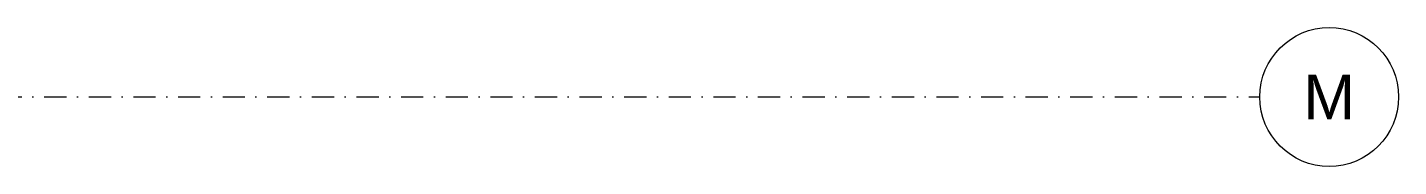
# Model space of a CAD drawing. Extents: x -9059 to 11889, y 0 to 6614.
# Drawn here: x 9979 to 10597, y 1315 to 1378 of the extents above; entities that cross this region are included whole.
import ezdxf
from ezdxf.enums import TextEntityAlignment as Align

# ---------------------------------------------------------------- set-up
doc = ezdxf.new("R2010")
doc.units = 0
doc.header["$LTSCALE"] = 10
doc.header["$MEASUREMENT"] = 0
doc.linetypes.add('DASHDOT', pattern=[1, 0.5, -0.25, 0, -0.25])
doc.layers.get('0').update_dxf_attribs({"color": 9, "lineweight": 9})
doc.layers.add('24', color=9, linetype='DASHDOT', lineweight=9)
doc.styles.add('$1$Arial', font='arial.ttf', dxfattribs={"height": 2.5})

# ---------------------------------------------------------------- blocks, each defined once
blk = doc.blocks.new('$0$0_aks')
at = {"linetype": 'Continuous'}
blk.add_circle((0, 0), 3.125, dxfattribs=at)
at = {"style": '$1$Arial'}
blk.add_attdef('AKS', text='', height=2.5, dxfattribs=at).set_placement((0, 0), align=Align.MIDDLE_CENTER)

msp = doc.modelspace()

# ---------------------------------------------------------------- linework, layer by layer
at = {"layer": '24', "ltscale": 2}
msp.add_lwpolyline([(7012.01, 1346.73), (10534.54, 1346.73)], dxfattribs=at)

# ---------------------------------------------------------------- block references
at = {"layer": '24'}
ref = msp.add_blockref('$0$0_aks', (10565.79, 1346.73), dxfattribs=dict(at, xscale=10, yscale=10, zscale=10))
ref.add_attrib('AKS', 'M', dxfattribs={"layer": '0', "height": 20, "style": '$1$Arial'}).set_placement((10565.79, 1346.73), align=Align.MIDDLE_CENTER)

doc.saveas('drawing.dxf')
